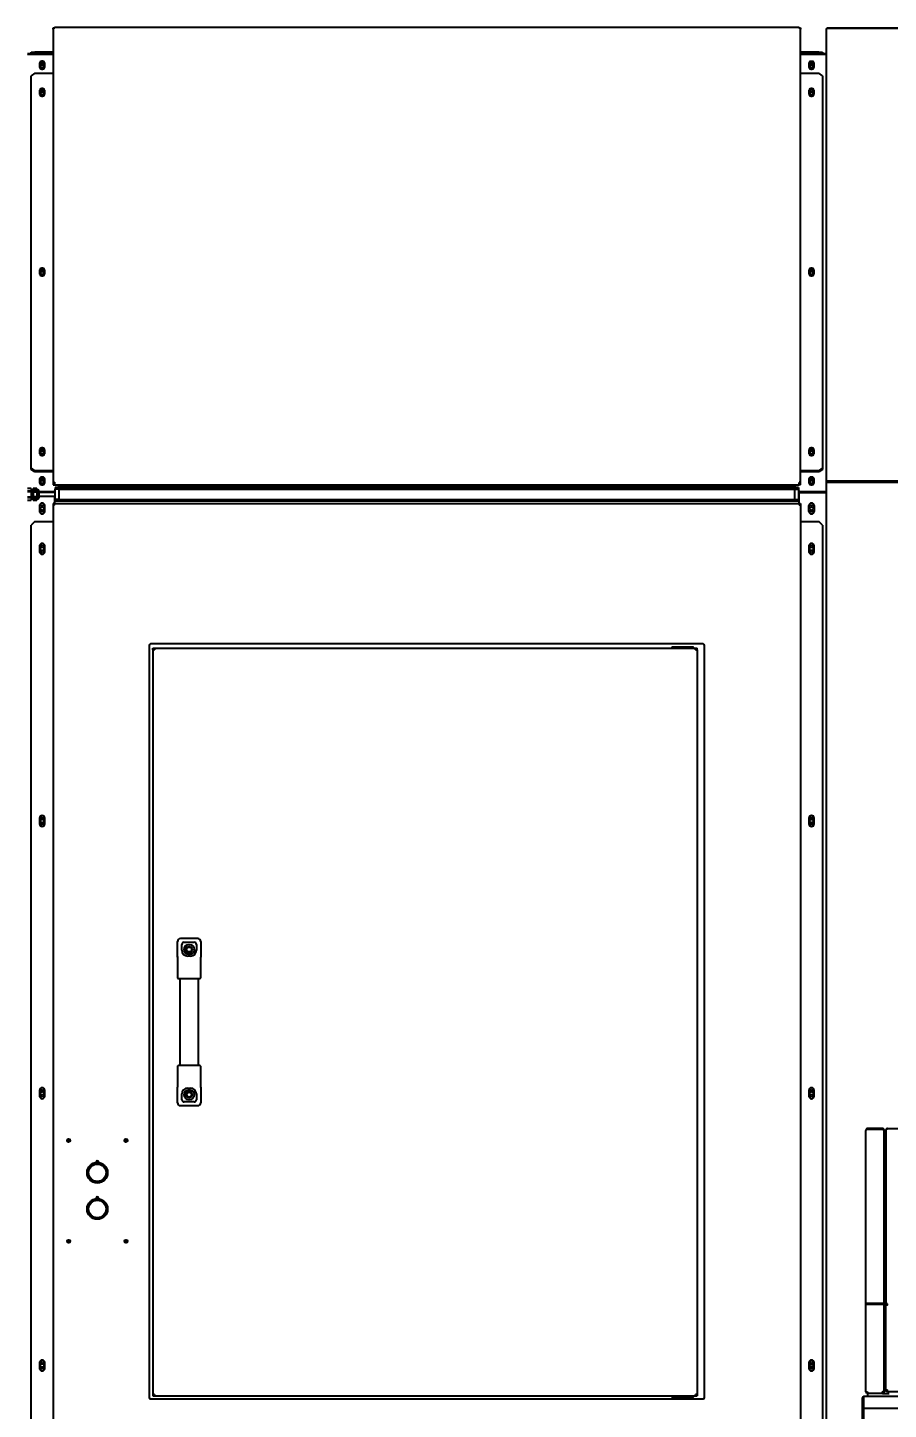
# Model space of a CAD drawing. Extents: x 28911 to 70911, y -59 to 29641.
# Drawn here: x 37067 to 38253, y 6879 to 8782 of the extents above; entities that cross this region are included whole.
import ezdxf

# ---------------------------------------------------------------- set-up
doc = ezdxf.new("R2010")
doc.units = 0
doc.header["$LTSCALE"] = 300
doc.header["$MEASUREMENT"] = 0
doc.layers.add('ddim', color=7, linetype='Continuous')
doc.styles.get("Standard").update_dxf_attribs({"font": 'STANDARD'})
doc.dimstyles.new('sc1a100$0', dxfattribs={"dimscale": 100, "dimtxt": 3, "dimasz": 3, "dimexe": 0, "dimexo": 0, "dimgap": 1, "dimtad": 1, "dimzin": 12, "dimdsep": 46, "dimtxsty": 'Standard', "dimblk": 'CLOSEDBLANK', "dimcen": 1, "dimclrd": 253, "dimclre": 253, "dimclrt": 2, "dimadec": 0, "dimazin": 3, "dimtfac": 1, "dimtmove": 0, "dimatfit": 1, "dimldrblk": 'CLOSEDBLANK', "dimfxl": 1, "dimtolj": 1, "dimtzin": 0, "dimarcsym": 0})

# ---------------------------------------------------------------- blocks, each defined once
blk = doc.blocks.new('A$C714e681e')
at = {"color": 7, "linetype": 'Continuous', "lineweight": 25}
for p, q in [((-875.4, 2948.5), (-873.4, 2948.5)), ((-875.4, 2946.8), (-875.4, 2948.5)), ((-875.4, 2946.8), (-875.4, 2321.4)), ((-873.4, 2948.5), (-873.4, 2948.5)), ((152.4, 2949), (-873.2, 2949)), ((-873.2, 2949), (-873.2, 2948.4)), ((152.4, 2949), (152.4, 2948.4)), ((152.6, 2948.5), (154.6, 2948.5)), ((152.6, 2948.5), (152.6, 2948.5)), ((154.6, 2948.5), (154.6, 2946.8)), ((154.6, 2321.4), (154.6, 2946.8)), ((189.6, 2946.3), (189.6, 2946.3)), ((189.6, 2946.3), (189.6, 2322.6)), ((191.8, 2948.5), (297.4, 2948.5)), ((297.4, 2947.9), (191.8, 2947.9)), ((-875.4, 2913), (-910.4, 2913)), ((-910.4, 2912.4), (-875.4, 2912.4)), ((-905.4, 2913), (-905.4, 2915)), ((-905.4, 2915), (-900.4, 2915)), ((-900.4, 2915), (-900.4, 2913)), ((-875.6, 2915), (-900.4, 2915)), ((-875.6, 2913), (-875.4, 2913)), ((154.6, 2913), (154.8, 2913)), ((189.4, 2913), (154.6, 2913)), ((154.6, 2912.4), (189.4, 2912.4)), ((179.6, 2915), (154.8, 2915)), ((179.6, 2913), (179.6, 2915)), ((179.6, 2915), (184.6, 2915)), ((184.6, 2915), (184.6, 2913)), ((-893.9, 2900.1), (-893.9, 2894.5)), ((-893.9, 2898), (-893.1, 2899)), ((-893.1, 2899), (-887.7, 2899)), ((-887.7, 2899), (-886.9, 2898)), ((-886.9, 2894.5), (-886.9, 2900.1)), ((166.1, 2900.1), (166.1, 2894.4)), ((166.1, 2898), (166.9, 2899)), ((166.9, 2899), (172.3, 2899)), ((172.3, 2899), (173.1, 2898)), ((173.1, 2894.4), (173.1, 2900.1)), ((-900.4, 2886.3), (-905.4, 2882.8)), ((-905.4, 2341.9), (-905.4, 2882.8)), ((-900.4, 2886.3), (-875.6, 2886.3)), ((-888.2, 2892.5), (-892.6, 2892.5)), ((154.8, 2886.3), (179.6, 2886.3)), ((171.8, 2892.5), (167.4, 2892.5)), ((184.6, 2882.8), (179.6, 2886.3)), ((184.6, 2882.8), (184.6, 2341.9)), ((-893.9, 2862.7), (-893.9, 2857)), ((-893.9, 2860.7), (-890.4, 2862.2)), ((-890.4, 2854.7), (-893.6, 2856)), ((-890.4, 2862.2), (-886.9, 2860.7)), ((-887.2, 2856), (-890.4, 2854.7)), ((-886.9, 2857), (-886.9, 2862.7)), ((166.1, 2862.7), (166.1, 2857)), ((166.1, 2860.7), (169.6, 2862.1)), ((169.6, 2854.6), (166.5, 2855.9)), ((169.6, 2862.1), (173.1, 2860.7)), ((172.7, 2855.9), (169.6, 2854.6)), ((173.1, 2857), (173.1, 2862.7)), ((-893.9, 2615.2), (-893.9, 2609.5)), ((-893.9, 2613.3), (-890.4, 2614.7)), ((-890.4, 2607.2), (-893.6, 2608.5)), ((-890.4, 2614.7), (-886.9, 2613.3)), ((-887.2, 2608.5), (-890.4, 2607.2)), ((-886.9, 2609.5), (-886.9, 2615.2)), ((166.1, 2615.2), (166.1, 2609.5)), ((166.1, 2613.2), (169.6, 2614.7)), ((169.6, 2607.1), (166.5, 2608.4)), ((169.6, 2614.7), (173.1, 2613.2)), ((172.7, 2608.4), (169.6, 2607.1)), ((173.1, 2609.5), (173.1, 2615.2)), ((-893.9, 2367.7), (-893.9, 2362)), ((-893.9, 2365.8), (-890.4, 2367.2)), ((-890.4, 2359.7), (-893.6, 2361)), ((-890.4, 2367.2), (-886.9, 2365.8)), ((-887.2, 2361), (-890.4, 2359.7)), ((-886.9, 2362), (-886.9, 2367.7)), ((166.1, 2367.7), (166.1, 2362)), ((166.1, 2365.7), (169.6, 2367.2)), ((169.6, 2359.7), (166.5, 2360.9)), ((169.6, 2367.2), (173.1, 2365.7)), ((172.7, 2360.9), (169.6, 2359.7)), ((173.1, 2362), (173.1, 2367.7)), ((-905.4, 2341.9), (-900.4, 2338.3)), ((-905.4, 2340.5), (-905.4, 2341.9)), ((179.6, 2338.3), (184.6, 2341.9)), ((184.6, 2341.9), (184.6, 2340.5)), ((-900.4, 2336.9), (-905.4, 2340.5)), ((-875.6, 2338.3), (-900.4, 2338.3)), ((-900.4, 2338.3), (-900.4, 2336.9)), ((-875.6, 2336.9), (-900.4, 2336.9)), ((-893.9, 2327.4), (-893.9, 2321.7)), ((-893.9, 2325.4), (-893.1, 2326.4)), ((-893.1, 2326.4), (-887.7, 2326.4)), ((-887.7, 2326.4), (-886.9, 2325.4)), ((-886.9, 2321.7), (-886.9, 2327.4)), ((-875.6, 2336.9), (-875.4, 2336.9)), ((-873.2, 2323), (-873.2, 2319.2)), ((152.4, 2323), (152.4, 2319.2)), ((154.6, 2336.9), (154.8, 2336.9)), ((179.6, 2338.3), (154.8, 2338.3)), ((179.6, 2336.9), (154.8, 2336.9)), ((166.1, 2327.3), (166.1, 2321.7)), ((166.1, 2325.4), (166.9, 2326.4)), ((166.9, 2326.4), (172.3, 2326.4)), ((172.3, 2326.4), (173.1, 2325.4)), ((173.1, 2321.7), (173.1, 2327.3)), ((184.6, 2340.5), (179.6, 2336.9)), ((179.6, 2336.9), (179.6, 2338.3)), ((189.6, 2322.6), (189.6, 668.5)), ((189.6, 2322.6), (191.8, 2322.6)), ((297.4, 2324.1), (191.8, 2324.1)), ((297.4, 2322.7), (191.8, 2322.7)), ((191.8, 2322.6), (297.4, 2322.6)), ((243.6, 2322.7), (243.6, 2322.6)), ((245.6, 2322.7), (245.6, 2322.6)), ((-905.4, 2314.2), (-910.4, 2314.2)), ((-905.4, 2314.2), (-910.4, 2314.2)), ((-910.4, 2310.8), (-905.4, 2310.8)), ((-905.4, 2309.4), (-910.4, 2309.4)), ((-905.4, 2314.2), (-905.4, 2310.8)), ((-905.4, 2314.2), (-905.4, 2314.2)), ((-902.9, 2312.9), (-905.4, 2312.9)), ((-905.4, 2310.8), (-905.4, 2309.4)), ((-905.4, 2309.4), (-905.4, 2302.6)), ((-897.9, 2314.2), (-902.9, 2314.2)), ((-902.9, 2314.2), (-897.9, 2314.2)), ((-902.9, 2314.2), (-902.9, 2310.8)), ((-902.9, 2314.2), (-902.9, 2314.2)), ((-897.9, 2310.8), (-902.9, 2310.8)), ((-902.9, 2310.8), (-902.9, 2309.4)), ((-902.9, 2309.4), (-897.9, 2309.4)), ((-902.9, 2309.4), (-902.9, 2302.6)), ((-897.9, 2314.2), (-897.9, 2310.8)), ((-897.9, 2314.2), (-897.9, 2314.2)), ((-896.9, 2312.9), (-897.9, 2312.9)), ((-897.9, 2310.8), (-897.9, 2309.4)), ((-897.9, 2309.4), (-897.9, 2302.6)), ((-894.9, 2311), (-894.9, 2301.1)), ((-873.2, 2309.4), (-894.9, 2309.4)), ((-887.4, 2308.5), (-894.9, 2308.5)), ((-894.9, 2303.5), (-887.4, 2303.5)), ((-888.1, 2319.9), (-892.7, 2319.9)), ((-872.4, 2308.5), (-887.4, 2308.5)), ((-887.4, 2303.5), (-872.4, 2303.5)), ((-875.4, 2321.4), (-873.4, 2321.4)), ((-875.4, 2321.4), (-875.4, 2319.2)), ((-875.4, 2321.4), (-875.4, 2321.4)), ((-875.4, 2319.2), (-873.4, 2319.2)), ((-873.4, 2321.4), (-873.4, 2319.2)), ((-873.4, 2321.4), (-873.4, 2321.4)), ((-873.2, 2319.2), (152.4, 2319.2)), ((-872.4, 2312.3), (-873.2, 2311.5)), ((-873.2, 2311.5), (-873.2, 2308.5)), ((-873.2, 2303.5), (-873.2, 2293.7)), ((151.6, 2315.5), (-872.4, 2315.5)), ((-872.4, 2315.5), (-872.4, 2313.1)), ((-867.4, 2313.1), (-872.4, 2313.1)), ((-872.4, 2298.9), (-872.4, 2313.1)), ((-868.2, 2316.5), (-869.2, 2315.5)), ((147.4, 2316.5), (-868.2, 2316.5)), ((-867.9, 2319.2), (-867.9, 2316.5)), ((-867.4, 2313.1), (-867.4, 2298.9)), ((-867.4, 2313.1), (146.6, 2313.1)), ((146.6, 2298.9), (146.6, 2313.1)), ((146.6, 2313.1), (151.6, 2313.1)), ((147.1, 2316.5), (147.1, 2319.2)), ((148.4, 2315.5), (147.4, 2316.5)), ((151.6, 2315.5), (151.6, 2313.1)), ((151.6, 2313.1), (151.6, 2298.9)), ((152.4, 2311.5), (151.6, 2312.3)), ((152.4, 2293.7), (152.4, 2311.5)), ((189.4, 2309.4), (152.4, 2309.4)), ((189.4, 2308), (152.4, 2308)), ((154.6, 2321.4), (152.6, 2321.4)), ((152.6, 2319.2), (152.6, 2321.4)), ((152.6, 2321.4), (152.6, 2321.4)), ((154.6, 2319.2), (152.6, 2319.2)), ((154.6, 2319.2), (154.6, 2321.4)), ((154.6, 2321.4), (154.6, 2321.4)), ((172, 2319.9), (167.2, 2319.9)), ((189.4, 2308), (189.6, 2308)), ((189.5, 2308), (189.6, 2308)), ((-910.4, 2302.6), (-905.4, 2302.6)), ((-905.4, 2301.2), (-910.4, 2301.2)), ((-910.4, 2297.8), (-905.4, 2297.8)), ((-910.4, 2297.8), (-905.4, 2297.8)), ((-905.4, 2302.6), (-905.4, 2301.2)), ((-905.4, 2301.2), (-905.4, 2297.8)), ((-902.9, 2299.1), (-905.4, 2299.1)), ((-905.4, 2297.8), (-905.4, 2297.8)), ((-897.9, 2302.6), (-902.9, 2302.6)), ((-902.9, 2302.6), (-902.9, 2301.2)), ((-902.9, 2301.2), (-897.9, 2301.2)), ((-902.9, 2301.2), (-902.9, 2297.8)), ((-902.9, 2297.8), (-897.9, 2297.8)), ((-897.9, 2297.8), (-902.9, 2297.8)), ((-902.9, 2297.8), (-902.9, 2297.8)), ((-897.9, 2302.6), (-897.9, 2301.2)), ((-897.9, 2301.2), (-897.9, 2297.8)), ((-896.9, 2299.1), (-897.9, 2299.1)), ((-897.9, 2297.8), (-897.9, 2297.8)), ((-893.9, 2289.6), (-893.1, 2291)), ((-893.9, 2290.5), (-893.9, 2282.5)), ((-893.1, 2291), (-887.7, 2291)), ((-887.7, 2291), (-886.9, 2289.6)), ((-886.9, 2282.5), (-886.9, 2290.5)), ((-875.4, 2293.5), (-875.4, 2291.3)), ((-873.4, 2293.5), (-875.4, 2293.5)), ((-875.4, 2291.3), (-875.4, 672.7)), ((-873.2, 2291.3), (-875.4, 2291.3)), ((-873.4, 2291.3), (-873.4, 2293.5)), ((-873.2, 2293.7), (-873.2, 2293.5)), ((-873.2, 2291.3), (-873.2, 2293.5)), ((-873.2, 2293.5), (152.4, 2293.5)), ((-867.4, 2298.9), (-872.4, 2298.9)), ((-872.4, 2298.9), (-872.4, 2296.5)), ((151.6, 2296.5), (-872.4, 2296.5)), ((-867.4, 2298.9), (146.6, 2298.9)), ((146.6, 2298.9), (151.6, 2298.9)), ((151.6, 2298.9), (151.6, 2296.5)), ((152.4, 2293.5), (152.4, 2293.7)), ((152.4, 2293.5), (152.4, 2291.3)), ((154.6, 2291.3), (152.4, 2291.3)), ((152.6, 2293.5), (152.6, 2291.3)), ((152.6, 2293.5), (154.6, 2293.5)), ((154.6, 2293.5), (154.6, 2291.3)), ((154.6, 2291.3), (154.6, 672.7)), ((166.1, 2289.6), (166.9, 2291)), ((166.1, 2282.5), (166.1, 2290.5)), ((166.9, 2291), (172.3, 2291)), ((172.3, 2291), (173.1, 2289.6)), ((173.1, 2290.5), (173.1, 2282.5)), ((-900.4, 2268.5), (-905.4, 2263.5)), ((-900.4, 2268.5), (-875.6, 2268.5)), ((-893.1, 2281.8), (-893.9, 2283.3)), ((-887.7, 2281.8), (-893.1, 2281.8)), ((-886.9, 2283.3), (-887.7, 2281.8)), ((-875.4, 2268.5), (-875.6, 2268.5)), ((154.8, 2268.5), (154.6, 2268.5)), ((154.8, 2268.5), (179.6, 2268.5)), ((166.9, 2281.8), (166.1, 2283.3)), ((172.3, 2281.8), (166.9, 2281.8)), ((173.1, 2283.3), (172.3, 2281.8)), ((184.6, 2263.5), (179.6, 2268.5)), ((-905.4, 675.5), (-905.4, 2263.5)), ((184.6, 2263.5), (184.6, 675.5)), ((-893.9, 2234.3), (-890.4, 2236.3)), ((-893.9, 2235), (-893.9, 2227)), ((-890.4, 2225.7), (-893.9, 2227.7)), ((-890.4, 2236.3), (-886.9, 2234.3)), ((-886.9, 2227.7), (-890.4, 2225.7)), ((-886.9, 2227), (-886.9, 2235)), ((166.1, 2234.3), (169.6, 2236.3)), ((166.1, 2235), (166.1, 2227)), ((169.6, 2225.7), (166.1, 2227.7)), ((169.6, 2236.3), (173.1, 2234.3)), ((173.1, 2227.7), (169.6, 2225.7)), ((173.1, 2227), (173.1, 2235)), ((-742.9, 2098), (-742.9, 1062)), ((20.1, 2100), (-740.9, 2100)), ((-737.9, 2094), (-735.7, 2094)), ((-737.9, 2092), (-737.9, 2094)), ((-735.7, 2094), (9.9, 2094)), ((-735.7, 2094), (-735.7, 2091.8)), ((-22.4, 2096), (-22.9, 2095.5)), ((-22.9, 2095.5), (-22.9, 2094)), ((-7.9, 2095.5), (-22.9, 2095.5)), ((-22.4, 2096), (-7.9, 2096)), ((-7.9, 2096), (6.6, 2096)), ((7.1, 2095.5), (-7.9, 2095.5)), ((7.1, 2095.5), (6.6, 2096)), ((7.1, 2094), (7.1, 2095.5)), ((9.9, 2091.8), (9.9, 2094)), ((9.9, 2094), (12.1, 2094)), ((12.1, 2092), (12.1, 2094)), ((22.1, 1062), (22.1, 2098)), ((-737.9, 2092), (-735.7, 2092)), ((-737.9, 2091.8), (-737.9, 1066.2)), ((-737.9, 2091.8), (-735.7, 2091.8)), ((9.9, 2092), (12.1, 2092)), ((9.9, 2091.8), (12.1, 2091.8)), ((12.1, 2091.8), (12.1, 1066.2)), ((-893.9, 1859.3), (-890.4, 1861.3)), ((-893.9, 1860), (-893.9, 1852)), ((-890.4, 1850.7), (-893.9, 1852.7)), ((-890.4, 1861.3), (-886.9, 1859.3)), ((-886.9, 1852.7), (-890.4, 1850.7)), ((-886.9, 1852), (-886.9, 1860)), ((166.1, 1859.3), (169.6, 1861.3)), ((166.1, 1860), (166.1, 1852)), ((169.6, 1850.7), (166.1, 1852.7)), ((169.6, 1861.3), (173.1, 1859.3)), ((173.1, 1852.7), (169.6, 1850.7)), ((173.1, 1852), (173.1, 1860)), ((-703.9, 1668.6), (-703.9, 1688.6)), ((-675.9, 1694), (-699.9, 1694)), ((-697.9, 1678), (-697.9, 1686)), ((-694.9, 1689), (-680.9, 1689)), ((-677.9, 1686), (-677.9, 1678)), ((-671.9, 1688.6), (-671.9, 1668.6)), ((-703.9, 1668.6), (-703.9, 1652.1)), ((-685.9, 1670), (-689.9, 1670)), ((-671.9, 1652.1), (-671.9, 1668.6)), ((-703.9, 1652.1), (-703.9, 1640.5)), ((-700.9, 1639), (-700.9, 1519)), ((-674.9, 1519), (-674.9, 1639)), ((-671.9, 1640.5), (-671.9, 1652.1)), ((-703.9, 1517.5), (-703.9, 1505.9)), ((-703.9, 1505.9), (-703.9, 1489.4)), ((-671.9, 1505.9), (-671.9, 1517.5)), ((-671.9, 1489.4), (-671.9, 1505.9)), ((-893.9, 1484.3), (-890.4, 1486.3)), ((-893.9, 1485), (-893.9, 1477)), ((-890.4, 1486.3), (-886.9, 1484.3)), ((-886.9, 1477), (-886.9, 1485)), ((-703.9, 1469.4), (-703.9, 1489.4)), ((-689.9, 1488), (-685.9, 1488)), ((-671.9, 1489.4), (-671.9, 1469.4)), ((166.1, 1484.3), (169.6, 1486.3)), ((166.1, 1485), (166.1, 1477)), ((169.6, 1486.3), (173.1, 1484.3)), ((173.1, 1477), (173.1, 1485)), ((-890.4, 1475.7), (-893.9, 1477.7)), ((-886.9, 1477.7), (-890.4, 1475.7)), ((-697.9, 1472), (-697.9, 1480)), ((-680.9, 1469), (-694.9, 1469)), ((-677.9, 1480), (-677.9, 1472)), ((169.6, 1475.7), (166.1, 1477.7)), ((173.1, 1477.7), (169.6, 1475.7)), ((-699.9, 1464), (-675.9, 1464)), ((244.7, 1430.3), (244.6, 1430.3)), ((244.6, 1430.3), (244.6, 1429.8)), ((244.6, 1429.8), (244.6, 1429.8)), ((244.6, 1429.8), (244.6, 1429.7)), ((244.6, 1190.2), (244.6, 1429.7)), ((267.4, 1432.5), (246.8, 1432.5)), ((246.8, 1431.3), (267.4, 1431.3)), ((267.4, 1431.3), (267.4, 1432.5)), ((269.4, 1430.3), (269.6, 1430.3)), ((269.6, 1429.7), (269.6, 1430.3)), ((269.6, 1190.1), (269.6, 1429.7)), ((272.1, 1430.3), (272.1, 1430.2)), ((272.1, 1430.2), (272.1, 1189.5)), ((274.3, 1431.9), (274.3, 1432.5)), ((274.3, 1432.5), (1424.9, 1432.5)), ((269.6, 1422.5), (272.1, 1422.5)), ((272.1, 1407.5), (269.6, 1407.5)), ((272.1, 1405.5), (269.6, 1405.5)), ((244.6, 1190.2), (246.8, 1190.2)), ((244.6, 1069.7), (244.6, 1190.2)), ((267.4, 1191.4), (246.8, 1191.4)), ((246.8, 1190.2), (267.4, 1190.2)), ((267.4, 1190.2), (267.4, 1191.4)), ((269.6, 1069.9), (269.6, 1190.1)), ((272.1, 1189.5), (274.1, 1189.5)), ((272.1, 1189.5), (272.1, 1189.3)), ((272.1, 1072.5), (272.1, 1189.3)), ((274.3, 1189.4), (274.3, 1191)), ((272.1, 1162.5), (269.6, 1162.5)), ((-893.9, 1109.3), (-890.4, 1111.3)), ((-893.9, 1110), (-893.9, 1102)), ((-890.4, 1111.3), (-886.9, 1109.3)), ((-886.9, 1102), (-886.9, 1110)), ((166.1, 1109.3), (169.6, 1111.3)), ((166.1, 1110), (166.1, 1102)), ((167.4, 1105), (171.8, 1105)), ((169.6, 1111.3), (173.1, 1109.3)), ((173.1, 1102), (173.1, 1110)), ((-890.4, 1100.7), (-893.9, 1102.7)), ((-886.9, 1102.7), (-890.4, 1100.7)), ((169.6, 1100.7), (166.1, 1102.7)), ((173.1, 1102.7), (169.6, 1100.7)), ((272.1, 1102.5), (269.6, 1102.5)), ((-735.7, 1066.2), (-737.9, 1066.2)), ((-735.7, 1066), (-737.9, 1066)), ((-737.9, 1066), (-737.9, 1064)), ((-735.7, 1066.2), (-735.7, 1064)), ((9.9, 1064), (9.9, 1066.2)), ((12.1, 1066.2), (9.9, 1066.2)), ((12.1, 1066), (9.9, 1066)), ((12.1, 1066), (12.1, 1064)), ((244.6, 1069.7), (246.8, 1069.7)), ((246.8, 1069.7), (246.8, 1067.5)), ((267.2, 1067.5), (246.8, 1067.5)), ((247.1, 1063.5), (247.1, 1067.5)), ((267.2, 1069.7), (267.4, 1069.7)), ((267.2, 1067.5), (267.2, 1069.7)), ((267.2, 1069.5), (267.4, 1069.5)), ((267.2, 1067.5), (267.4, 1067.5)), ((267.4, 1069.5), (267.4, 1067.5)), ((267.4, 1067.5), (276.6, 1067.5)), ((267.6, 1069.7), (269.6, 1069.7)), ((272.1, 1077.5), (269.6, 1077.5)), ((269.6, 1069.7), (269.6, 1069.9)), ((272.1, 1072.5), (274.3, 1072.5)), ((272.1, 1070.3), (272.1, 1072.5)), ((274.1, 1070.3), (272.1, 1070.3)), ((274.1, 1070.3), (274.1, 1072.5)), ((274.1, 1070.3), (274.3, 1070.3)), ((274.3, 1070.3), (274.3, 1072.5)), ((274.3, 1070.3), (1424.9, 1070.3)), ((-740.9, 1060), (20.1, 1060)), ((-737.9, 1064), (-735.7, 1064)), ((-735.7, 1064), (9.9, 1064)), ((-22.9, 1064), (-22.9, 1062.5)), ((-22.9, 1062.5), (-22.4, 1062)), ((-22.9, 1062.5), (-16.1, 1062.5)), ((-15.8, 1062), (-22.4, 1062)), ((-16.1, 1062.5), (7.1, 1062.5)), ((6.6, 1062), (-15.8, 1062)), ((6.6, 1062), (7.1, 1062.5)), ((7.1, 1062.5), (7.1, 1064)), ((9.9, 1064), (12.1, 1064)), ((239.6, 825.7), (239.6, 1061.3)), ((241.6, 1061.3), (239.6, 1061.3)), ((241.6, 825.7), (241.6, 1061.3)), ((241.6, 1061.3), (241.8, 1061.3)), ((241.8, 1061.3), (241.8, 1063.5)), ((241.8, 1063.5), (248.9, 1063.5)), ((241.8, 1046.5), (241.8, 1061.3)), ((248.9, 1063.5), (252.1, 1063.5)), ((252.1, 1063.5), (292.1, 1063.5)), ((294.6, 1046.5), (241.8, 1046.5))]:
    blk.add_line(p, q, dxfattribs=at)
at = {"color": 7, "linetype": 'Continuous', "lineweight": 25, "flags": 128}
for points in [[(-886.9, 2900.1), (-887.1, 2901), (-887.7, 2901.7), (-888.6, 2902.3), (-889.8, 2902.6), (-891, 2902.6), (-892.1, 2902.3), (-893.1, 2901.7), (-893.7, 2901), (-893.9, 2900.1)], [(-886.9, 2898.7), (-887.1, 2899.6), (-887.7, 2900.3), (-888.6, 2900.9), (-889.8, 2901.2), (-891, 2901.2), (-892.1, 2900.9), (-893.1, 2900.3), (-893.7, 2899.6), (-893.9, 2898.7)], [(-893.9, 2894.5), (-893.7, 2893.6), (-893.1, 2892.9), (-892.1, 2892.3), (-891, 2892), (-889.8, 2892), (-888.6, 2892.3), (-887.7, 2892.9), (-887.1, 2893.6), (-886.9, 2894.5)], [(-888.3, 2896.6), (-888.9, 2897.1), (-889.8, 2897.4), (-890.7, 2897.5), (-891.6, 2897.3), (-892.3, 2896.8), (-892.7, 2896.2), (-892.8, 2895.6), (-892.5, 2894.9), (-891.9, 2894.5), (-891, 2894.2), (-890.1, 2894.1), (-889.2, 2894.3), (-888.5, 2894.8), (-888.1, 2895.4), (-888, 2896), (-888.3, 2896.6)], [(173.1, 2900.1), (172.9, 2900.9), (172.3, 2901.7), (171.4, 2902.2), (170.2, 2902.5), (169, 2902.5), (167.9, 2902.2), (166.9, 2901.7), (166.3, 2900.9), (166.1, 2900.1)], [(173.1, 2898.7), (172.9, 2899.5), (172.3, 2900.3), (171.4, 2900.8), (170.2, 2901.1), (169, 2901.1), (167.9, 2900.8), (166.9, 2900.3), (166.3, 2899.5), (166.1, 2898.7)], [(166.1, 2894.4), (166.3, 2893.6), (166.9, 2892.9), (167.9, 2892.3), (169, 2892), (170.2, 2892), (171.4, 2892.3), (172.3, 2892.9), (172.9, 2893.6), (173.1, 2894.4)], [(171.7, 2894.9), (172, 2895.6), (171.9, 2896.2), (171.5, 2896.8), (170.8, 2897.3), (169.9, 2897.5), (169, 2897.4), (168.1, 2897.1), (167.5, 2896.6), (167.2, 2896), (167.3, 2895.4), (167.7, 2894.8), (168.4, 2894.3), (169.3, 2894.1), (170.2, 2894.2), (171.1, 2894.5), (171.7, 2894.9)], [(-886.9, 2862.7), (-887.1, 2863.5), (-887.7, 2864.2), (-888.6, 2864.8), (-889.8, 2865.1), (-891, 2865.1), (-892.1, 2864.8), (-893.1, 2864.2), (-893.7, 2863.5), (-893.9, 2862.7)], [(-886.9, 2861.2), (-887.1, 2862.1), (-887.7, 2862.8), (-888.6, 2863.4), (-889.8, 2863.7), (-891, 2863.7), (-892.1, 2863.4), (-893.1, 2862.8), (-893.7, 2862.1), (-893.9, 2861.2)], [(-893.9, 2857), (-893.7, 2856.2), (-893.1, 2855.4), (-892.1, 2854.9), (-891, 2854.6), (-889.8, 2854.6), (-888.6, 2854.9), (-887.7, 2855.4), (-887.1, 2856.2), (-886.9, 2857)], [(-891.6, 2859.9), (-892.3, 2859.4), (-892.7, 2858.9), (-892.8, 2858.2), (-892.5, 2857.6), (-891.9, 2857.1), (-891, 2856.8), (-890.1, 2856.7), (-889.2, 2856.9), (-888.5, 2857.4), (-888.1, 2858), (-888, 2858.6), (-888.3, 2859.3), (-888.9, 2859.8), (-889.8, 2860.1), (-890.7, 2860.1), (-891.6, 2859.9)], [(173.1, 2862.7), (172.9, 2863.5), (172.3, 2864.2), (171.4, 2864.8), (170.2, 2865.1), (169, 2865.1), (167.9, 2864.8), (166.9, 2864.2), (166.3, 2863.5), (166.1, 2862.7)], [(173.1, 2861.2), (172.9, 2862.1), (172.3, 2862.8), (171.4, 2863.4), (170.2, 2863.7), (169, 2863.7), (167.9, 2863.4), (166.9, 2862.8), (166.3, 2862.1), (166.1, 2861.2)], [(166.1, 2857), (166.3, 2856.2), (166.9, 2855.4), (167.9, 2854.9), (169, 2854.6), (170.2, 2854.6), (171.4, 2854.9), (172.3, 2855.4), (172.9, 2856.2), (173.1, 2857)], [(168.4, 2856.9), (169.3, 2856.7), (170.2, 2856.7), (171.1, 2857), (171.7, 2857.5), (172, 2858.2), (171.9, 2858.8), (171.5, 2859.4), (170.8, 2859.9), (169.9, 2860.1), (169, 2860), (168.1, 2859.7), (167.5, 2859.2), (167.2, 2858.6), (167.3, 2857.9), (167.7, 2857.3), (168.4, 2856.9)], [(-886.9, 2615.2), (-887.1, 2616), (-887.7, 2616.8), (-888.6, 2617.3), (-889.8, 2617.6), (-891, 2617.6), (-892.1, 2617.3), (-893.1, 2616.8), (-893.7, 2616), (-893.9, 2615.2)], [(-886.9, 2613.8), (-887.1, 2614.6), (-887.7, 2615.3), (-888.6, 2615.9), (-889.8, 2616.2), (-891, 2616.2), (-892.1, 2615.9), (-893.1, 2615.3), (-893.7, 2614.6), (-893.9, 2613.8)], [(-893.9, 2609.5), (-893.7, 2608.7), (-893.1, 2607.9), (-892.1, 2607.4), (-891, 2607.1), (-889.8, 2607.1), (-888.6, 2607.4), (-887.7, 2607.9), (-887.1, 2608.7), (-886.9, 2609.5)], [(-891.6, 2612.4), (-892.3, 2612), (-892.7, 2611.4), (-892.8, 2610.7), (-892.5, 2610.1), (-891.9, 2609.6), (-891, 2609.3), (-890.1, 2609.2), (-889.2, 2609.5), (-888.5, 2609.9), (-888.1, 2610.5), (-888, 2611.1), (-888.3, 2611.8), (-888.9, 2612.3), (-889.8, 2612.6), (-890.7, 2612.6), (-891.6, 2612.4)], [(173.1, 2615.2), (172.9, 2616), (172.3, 2616.8), (171.4, 2617.3), (170.2, 2617.6), (169, 2617.6), (167.9, 2617.3), (166.9, 2616.8), (166.3, 2616), (166.1, 2615.2)], [(173.1, 2613.8), (172.9, 2614.6), (172.3, 2615.3), (171.4, 2615.9), (170.2, 2616.2), (169, 2616.2), (167.9, 2615.9), (166.9, 2615.3), (166.3, 2614.6), (166.1, 2613.8)], [(166.1, 2609.5), (166.3, 2608.7), (166.9, 2607.9), (167.9, 2607.4), (169, 2607.1), (170.2, 2607.1), (171.4, 2607.4), (172.3, 2607.9), (172.9, 2608.7), (173.1, 2609.5)], [(168.4, 2609.4), (169.3, 2609.2), (170.2, 2609.3), (171.1, 2609.5), (171.7, 2610), (172, 2610.7), (171.9, 2611.3), (171.5, 2611.9), (170.8, 2612.4), (169.9, 2612.6), (169, 2612.5), (168.1, 2612.2), (167.5, 2611.7), (167.2, 2611.1), (167.3, 2610.5), (167.7, 2609.9), (168.4, 2609.4)], [(-886.9, 2367.7), (-887.1, 2368.5), (-887.7, 2369.3), (-888.6, 2369.8), (-889.8, 2370.1), (-891, 2370.1), (-892.1, 2369.8), (-893.1, 2369.3), (-893.7, 2368.5), (-893.9, 2367.7)], [(-886.9, 2366.3), (-887.1, 2367.1), (-887.7, 2367.9), (-888.6, 2368.4), (-889.8, 2368.7), (-891, 2368.7), (-892.1, 2368.4), (-893.1, 2367.9), (-893.7, 2367.1), (-893.9, 2366.3)], [(-893.9, 2362), (-893.7, 2361.2), (-893.1, 2360.4), (-892.1, 2359.9), (-891, 2359.6), (-889.8, 2359.6), (-888.6, 2359.9), (-887.7, 2360.4), (-887.1, 2361.2), (-886.9, 2362)], [(-891.6, 2364.9), (-892.3, 2364.5), (-892.7, 2363.9), (-892.8, 2363.2), (-892.5, 2362.6), (-891.9, 2362.1), (-891, 2361.8), (-890.1, 2361.8), (-889.2, 2362), (-888.5, 2362.4), (-888.1, 2363), (-888, 2363.7), (-888.3, 2364.3), (-888.9, 2364.8), (-889.8, 2365.1), (-890.7, 2365.1), (-891.6, 2364.9)], [(173.1, 2367.7), (172.9, 2368.5), (172.3, 2369.3), (171.4, 2369.8), (170.2, 2370.1), (169, 2370.1), (167.9, 2369.8), (166.9, 2369.3), (166.3, 2368.5), (166.1, 2367.7)], [(173.1, 2366.3), (172.9, 2367.1), (172.3, 2367.9), (171.4, 2368.4), (170.2, 2368.7), (169, 2368.7), (167.9, 2368.4), (166.9, 2367.9), (166.3, 2367.1), (166.1, 2366.3)], [(166.1, 2362), (166.3, 2361.2), (166.9, 2360.4), (167.9, 2359.9), (169, 2359.6), (170.2, 2359.6), (171.4, 2359.9), (172.3, 2360.4), (172.9, 2361.2), (173.1, 2362)], [(168.4, 2361.9), (169.3, 2361.7), (170.2, 2361.8), (171.1, 2362.1), (171.7, 2362.6), (172, 2363.2), (171.9, 2363.8), (171.5, 2364.4), (170.8, 2364.9), (169.9, 2365.1), (169, 2365), (168.1, 2364.8), (167.5, 2364.3), (167.2, 2363.6), (167.3, 2363), (167.7, 2362.4), (168.4, 2361.9)], [(-886.9, 2327.4), (-887.1, 2328.2), (-887.7, 2329), (-888.6, 2329.5), (-889.8, 2329.8), (-891, 2329.8), (-892.1, 2329.5), (-893.1, 2329), (-893.7, 2328.2), (-893.9, 2327.4)], [(-886.9, 2326), (-887.1, 2326.8), (-887.7, 2327.6), (-888.6, 2328.1), (-889.8, 2328.4), (-891, 2328.4), (-892.1, 2328.1), (-893.1, 2327.6), (-893.7, 2326.8), (-893.9, 2326)], [(-888.3, 2324), (-888.9, 2324.5), (-889.8, 2324.8), (-890.7, 2324.8), (-891.6, 2324.6), (-892.3, 2324.2), (-892.7, 2323.6), (-892.8, 2322.9), (-892.5, 2322.3), (-891.9, 2321.8), (-891, 2321.5), (-890.1, 2321.5), (-889.2, 2321.7), (-888.5, 2322.1), (-888.1, 2322.7), (-888, 2323.4), (-888.3, 2324)], [(173.1, 2327.3), (172.9, 2328.2), (172.3, 2328.9), (171.4, 2329.5), (170.2, 2329.8), (169, 2329.8), (167.9, 2329.5), (166.9, 2328.9), (166.3, 2328.2), (166.1, 2327.3)], [(173.1, 2325.9), (172.9, 2326.8), (172.3, 2327.5), (171.4, 2328.1), (170.2, 2328.4), (169, 2328.4), (167.9, 2328.1), (166.9, 2327.5), (166.3, 2326.8), (166.1, 2325.9)], [(171.7, 2322.3), (172, 2322.9), (171.9, 2323.6), (171.5, 2324.2), (170.8, 2324.6), (169.9, 2324.8), (169, 2324.8), (168.1, 2324.5), (167.5, 2324), (167.2, 2323.4), (167.3, 2322.7), (167.7, 2322.1), (168.4, 2321.7), (169.3, 2321.5), (170.2, 2321.5), (171.1, 2321.8), (171.7, 2322.3)], [(-893.9, 2321.7), (-893.7, 2320.9), (-893.1, 2320.1), (-892.1, 2319.6), (-891, 2319.3), (-889.8, 2319.3), (-888.6, 2319.6), (-887.7, 2320.1), (-887.1, 2320.9), (-886.9, 2321.7)], [(166.1, 2321.7), (166.3, 2320.8), (166.9, 2320.1), (167.9, 2319.5), (169, 2319.3), (170.2, 2319.3), (171.4, 2319.5), (172.3, 2320.1), (172.9, 2320.8), (173.1, 2321.7)], [(-816, 1386.5), (-815.9, 1385.9), (-815.8, 1385.7)], [(-813, 1385.7), (-812.9, 1385.9), (-812.8, 1386.5)], [(-816, 1336.5), (-815.9, 1335.9), (-815.8, 1335.7)], [(-813, 1335.7), (-812.9, 1335.9), (-812.8, 1336.5)]]:
    blk.add_lwpolyline(points, dxfattribs=at)
at = {"color": 7, "linetype": 'Continuous', "lineweight": 25}
for centre, radius in [((-890.4, 2286.4), 2.4), ((169.6, 2286.4), 2.4), ((-890.4, 2231), 2.4), ((169.6, 2231), 2.4), ((-890.4, 1856), 2.4), ((169.6, 1856), 2.4), ((-687.9, 1679), 7), ((-687.9, 1679), 4.25), ((-687.9, 1679), 3.4), ((-687.9, 1479), 7), ((-890.4, 1481), 2.4), ((-687.9, 1479), 4.25), ((-687.9, 1479), 3.4), ((169.6, 1481), 2.4), ((-853.9, 1416), 2.25), ((-853.9, 1416), 1.9), ((-853.9, 1416), 1.65), ((-774.9, 1416), 2.25), ((-774.9, 1416), 1.9), ((-774.9, 1416), 1.65), ((-814.4, 1371.5), 14.2), ((-814.4, 1371.5), 13.9), ((-814.4, 1371.5), 12), ((-814.4, 1321.5), 14.2), ((-814.4, 1321.5), 13.9), ((-814.4, 1321.5), 12), ((-853.9, 1277), 2.25), ((-853.9, 1277), 1.9), ((-853.9, 1277), 1.65), ((-774.9, 1277), 2.25), ((-774.9, 1277), 1.9), ((-774.9, 1277), 1.65), ((-890.4, 1106), 2.4), ((169.6, 1106), 2.4)]:
    blk.add_circle(centre, radius, dxfattribs=at)
for centre, radius, start, end in [((-873.5, 2946.4), 1.96, 81.9505, 168.5782), ((-873.2, 2946.3), 2.2, 90, 129.6919), ((152.4, 2946.3), 2.2, 50.3081, 90), ((152.7, 2946.4), 1.96, 11.4218, 98.0495), ((191.8, 2946.3), 2.2, 90, 180), ((191.5, 2945.9), 1.96, 81.9505, 168.5782), ((-910.2, 2913.2), 0.2, 180, 270), ((-875.6, 2915.2), 0.2, 270, 0), ((154.8, 2915.2), 0.2, 180, 270), ((189.4, 2913.2), 0.2, 270, 0), ((189.4, 2912.6), 0.179, 261.9505, 348.5782), ((-875.6, 2886.5), 0.179, 261.9505, 348.5782), ((154.8, 2886.5), 0.179, 191.4218, 278.0495), ((-875.6, 2338.5), 0.179, 261.9505, 348.5782), ((-873.5, 2321.1), 1.96, 81.9505, 168.5782), ((152.7, 2321.1), 1.96, 11.4218, 98.0495), ((154.8, 2338.5), 0.179, 191.4218, 278.0495), ((191.5, 2322.2), 1.96, 81.9505, 168.5782), ((191.8, 2322.6), 0.179, 81.9505, 168.5782), ((-896.9, 2311), 2, 0, 90), ((-873.2, 2321.4), 0.179, 81.9505, 168.5782), ((152.4, 2321.4), 0.179, 11.4218, 98.0495), ((189.4, 2309.6), 0.179, 261.9505, 348.5782), ((-896.9, 2301.1), 2, 270, 0), ((-890.4, 2290.5), 3.5, 0, 180), ((169.6, 2290.5), 3.5, 0, 180), ((-890.4, 2282.5), 3.5, 180, 0), ((169.6, 2282.5), 3.5, 180, 0), ((-890.4, 2235), 3.5, 0, 180), ((169.6, 2235), 3.5, 0, 180), ((-890.4, 2227), 3.5, 180, 0), ((169.6, 2227), 3.5, 180, 0), ((-740.9, 2098), 2, 90, 180), ((20.1, 2098), 2, 0, 90), ((-890.4, 1860), 3.5, 0, 180), ((-890.4, 1852), 3.5, 180, 0), ((169.6, 1860), 3.5, 0, 180), ((169.6, 1852), 3.5, 180, 0), ((-699.9, 1690), 4, 90, 180), ((-694.9, 1686), 3, 90, 180), ((-689.9, 1678), 8, 180, 270), ((-685.9, 1678), 8, 270, 0), ((-680.9, 1686), 3, 0, 90), ((-675.9, 1690), 4, 0, 90), ((-890.4, 1485), 3.5, 0, 180), ((-689.9, 1480), 8, 90, 180), ((-685.9, 1480), 8, 0, 90), ((169.6, 1485), 3.5, 0, 180), ((-890.4, 1477), 3.5, 180, 0), ((-699.9, 1468), 4, 180, 270), ((-694.9, 1472), 3, 180, 270), ((-680.9, 1472), 3, 270, 0), ((-675.9, 1468), 4, 270, 0), ((169.6, 1477), 3.5, 180, 0), ((246.8, 1430.3), 2.2, 90, 180), ((246.5, 1429.3), 1.96, 81.9505, 168.5782), ((-814.4, 1386.5), 1.6, 0.7059, 179.2941), ((-814.4, 1336.5), 1.6, 0.7059, 179.2941), ((246.6, 1189.3), 2.11, 83.709, 155.0153), ((-890.4, 1110), 3.5, 0, 180), ((169.6, 1110), 3.5, 0, 180), ((-890.4, 1102), 3.5, 180, 0), ((169.6, 1102), 3.5, 180, 0), ((246.8, 1069.7), 2.2, 180, 270), ((246.8, 1069.7), 0.2, 180, 270), ((-740.9, 1062), 2, 180, 270), ((20.1, 1062), 2, 270, 0), ((241.8, 1061.3), 2.2, 90, 180), ((241.8, 1061.3), 0.2, 90, 180)]:
    blk.add_arc(centre, radius, start, end, dxfattribs=at)
for points in [[(-703.9, 1688.6), (-703.9, 1689), (-703.9, 1689.8), (-703.9, 1689.9), (-703.9, 1690)], [(-671.9, 1690), (-671.9, 1689.9), (-671.9, 1689.8), (-671.9, 1689), (-671.9, 1688.6)], [(-703.9, 1468), (-703.9, 1468.1), (-703.9, 1468.2), (-703.9, 1469), (-703.9, 1469.4)], [(-671.9, 1469.4), (-671.9, 1469), (-671.9, 1468.2), (-671.9, 1468.1), (-671.9, 1468)], [(269.6, 1430.3), (269.6, 1430.6), (269.5, 1431.2), (269, 1431.9), (268.3, 1432.4), (267.7, 1432.5), (267.4, 1432.5)], [(267.4, 1431.3), (267.7, 1431.3), (268.3, 1431.2), (269, 1430.8), (269.5, 1430.3), (269.6, 1429.9), (269.6, 1429.7)], [(274.3, 1432.5), (274, 1432.5), (273.4, 1432.4), (272.7, 1431.9), (272.2, 1431.2), (272.1, 1430.6), (272.1, 1430.3)], [(272.1, 1430.2), (272.1, 1430.4), (272.2, 1430.9), (272.7, 1431.4), (273.4, 1431.8), (274, 1431.8), (274.3, 1431.9)], [(267.4, 1190.2), (267.7, 1190.2), (268.3, 1190.2), (269, 1190.1), (269.5, 1190.1), (269.6, 1190.1), (269.6, 1190.1)], [(274.3, 1191), (274, 1190.9), (273.4, 1190.9), (272.7, 1190.6), (272.2, 1190.1), (272.1, 1189.7), (272.1, 1189.5)], [(272.1, 1189.3), (272.1, 1189.3), (272.2, 1189.3), (272.7, 1189.4), (273.4, 1189.4), (274, 1189.4), (274.3, 1189.4)], [(274.3, 1189.5), (274.3, 1189.6), (274.2, 1189.6), (274.2, 1189.5), (274.1, 1189.5), (274.1, 1189.5), (274.1, 1189.5)], [(269.6, 1069.9), (269.6, 1069.9), (269.5, 1069.8), (269, 1069.8), (268.3, 1069.8), (267.7, 1069.7), (267.4, 1069.7)], [(267.4, 1069.5), (267.4, 1069.5), (267.5, 1069.5), (267.5, 1069.6), (267.6, 1069.6), (267.6, 1069.7), (267.6, 1069.7)], [(267.4, 1067.5), (267.7, 1067.5), (268.3, 1067.6), (269, 1068.1), (269.5, 1068.8), (269.6, 1069.4), (269.6, 1069.7)]]:
    blk.add_open_spline(points, degree=3, dxfattribs=at)
for points, knots in [([(-703.8, 1669.2), (-703.8, 1669), (-703.8, 1668.6), (-703.8, 1668.2), (-703.7, 1668)], [0, 0, 0, 0, 0.503152, 1, 1, 1, 1]), ([(-703.9, 1640.5), (-703.9, 1640.4), (-703.9, 1640.1), (-703.7, 1639.8), (-703.5, 1639.4), (-703.2, 1639.2), (-703, 1639.1), (-702.7, 1639), (-702.5, 1639), (-702.4, 1639)], [0, 0, 0, 0, 0.167888, 0.268657, 0.467786, 0.663169, 0.707779, 0.773939, 1, 1, 1, 1]), ([(-702.3, 1639), (-702.3, 1639), (-702.2, 1639), (-701.3, 1639), (-700.3, 1639), (-699.4, 1639), (-698.5, 1639), (-697.1, 1639), (-695.3, 1639), (-692.2, 1639), (-688.2, 1639), (-684.2, 1639), (-681.1, 1639), (-678.9, 1639), (-676.8, 1639), (-675.3, 1639), (-674.4, 1639), (-673.8, 1639), (-673.5, 1639), (-673.4, 1639), (-673.4, 1639), (-673.4, 1639), (-673.4, 1639)], [0, 0, 0, 0, 0.0393148, 0.1029087, 0.1340067, 0.1666414, 0.1978176, 0.2301874, 0.2938601, 0.3570129, 0.4837275, 0.6104276, 0.6736116, 0.7370863, 0.8005613, 0.8642329, 0.8969071, 0.9280279, 0.9599071, 0.9841365, 0.9965652, 1, 1, 1, 1]), ([(-673.4, 1639), (-673.3, 1639), (-673.2, 1639), (-672.9, 1639.1), (-672.7, 1639.2), (-672.4, 1639.4), (-672.1, 1639.7), (-671.9, 1640.1), (-671.9, 1640.3), (-671.9, 1640.5)], [0, 0, 0, 0, 0.211415, 0.2406003, 0.3119785, 0.5085045, 0.7012624, 0.8075677, 1, 1, 1, 1]), ([(-702.4, 1519), (-702.5, 1519), (-702.6, 1519), (-702.9, 1518.9), (-703.1, 1518.8), (-703.4, 1518.6), (-703.7, 1518.3), (-703.9, 1517.9), (-703.9, 1517.7), (-703.9, 1517.5)], [0, 0, 0, 0, 0.211415, 0.2406, 0.311978, 0.508505, 0.701262, 0.807568, 1, 1, 1, 1]), ([(-673.5, 1519), (-673.5, 1519), (-673.6, 1519), (-674.5, 1519), (-675.5, 1519), (-676.4, 1519), (-677.3, 1519), (-678.7, 1519), (-680.5, 1519), (-683.6, 1519), (-687.6, 1519), (-691.6, 1519), (-694.7, 1519), (-696.9, 1519), (-699, 1519), (-700.5, 1519), (-701.4, 1519), (-702, 1519), (-702.3, 1519), (-702.4, 1519), (-702.4, 1519), (-702.4, 1519), (-702.4, 1519)], [0, 0, 0, 0, 0.039315, 0.102909, 0.134007, 0.166641, 0.197818, 0.230187, 0.29386, 0.357013, 0.483728, 0.610428, 0.673612, 0.737086, 0.800561, 0.864233, 0.896907, 0.928028, 0.959907, 0.984136, 0.996565, 1, 1, 1, 1]), ([(-671.9, 1517.5), (-671.9, 1517.6), (-671.9, 1517.9), (-672.1, 1518.2), (-672.3, 1518.6), (-672.6, 1518.8), (-672.8, 1518.9), (-673.1, 1519), (-673.3, 1519), (-673.4, 1519)], [0, 0, 0, 0, 0.167888, 0.268657, 0.467786, 0.663169, 0.707779, 0.773939, 1, 1, 1, 1]), ([(-672, 1488.8), (-672, 1489), (-672, 1489.4), (-672, 1489.8), (-672.1, 1490)], [0, 0, 0, 0, 0.503152, 1, 1, 1, 1]), ([(269.5, 1190.1), (269.5, 1190.2), (269.5, 1190.5), (269, 1191), (268.3, 1191.3), (267.7, 1191.4), (267.4, 1191.4)], [0, 0, 0, 0, 0.174065, 0.449377, 0.724688, 1, 1, 1, 1])]:
    blk.add_open_spline(points, degree=3, knots=knots, dxfattribs=at)
blk = doc.blocks.new('_ClosedBlank')
at = {"color": 0, "linetype": 'ByBlock', "lineweight": -2}
for p, q in [((-1, 0.1667), (0, 0)), ((-1, 0.1667), (-1, -0.1667)), ((0, 0), (-1, -0.1667))]:
    blk.add_line(p, q, dxfattribs=at)
blk = doc.blocks.new('*D87')
at = {"layer": 'ddim', "color": 253, "lineweight": -2, "ltscale": 50, "transparency": 16777216}
for p, q in [((36093.1, 7018.3), (36093.1, 8718.3)), ((37521.3, 6718.3), (36093.1, 6718.3)), ((36093.1, 6294.8), (36093.1, 6718.3)), ((38023.9, 6294.8), (36093.1, 6294.8)), ((36093.1, 5994.8), (36093.1, 5694.8))]:
    blk.add_line(p, q, dxfattribs=at)
at = {"layer": 'DEFPOINTS', "color": 0, "ltscale": 50, "transparency": 16777216}
for p in [(37521.3, 6718.3), (36093.1, 6294.8), (38023.9, 6294.8)]:
    blk.add_point(p, dxfattribs=at)
at = {"layer": 'ddim', "color": 253, "lineweight": -2, "ltscale": 50, "transparency": 16777216, "xscale": 300, "yscale": 300, "zscale": 300}
for p, rotation in [((36093.1, 6718.3), 270), ((36093.1, 6294.8), 90)]:
    blk.add_blockref('_ClosedBlank', p, dxfattribs=dict(at, rotation=rotation))
at = {"layer": 'ddim', "color": 2, "ltscale": 50, "transparency": 16777216, "insert": (35843.1, 8018.3), "char_height": 300, "attachment_point": 5, "rotation": 90}
blk.add_mtext('\\A1;423.5', dxfattribs=at)

msp = doc.modelspace()

# ---------------------------------------------------------------- block references
at = {"color": 4, "ltscale": 50}
msp.add_blockref('A$C714e681e', (37977.344, 5833.338), dxfattribs=at)

# ---------------------------------------------------------------- dimensions: what is measured, and where the dimension line sits
at = {"layer": 'ddim', "color": 1, "ltscale": 50}
dim = msp.add_linear_dim(base=(36093.069, 6294.838), p1=(37521.308, 6718.338), p2=(38023.944, 6294.838), angle=90, dimstyle='sc1a100$0', dxfattribs=at)
dim.commit()
dim.dimension.update_dxf_attribs({"geometry": '*D87', "text_midpoint": (36093.069, 8018.338), "dimtype": 160})

doc.saveas('drawing.dxf')
